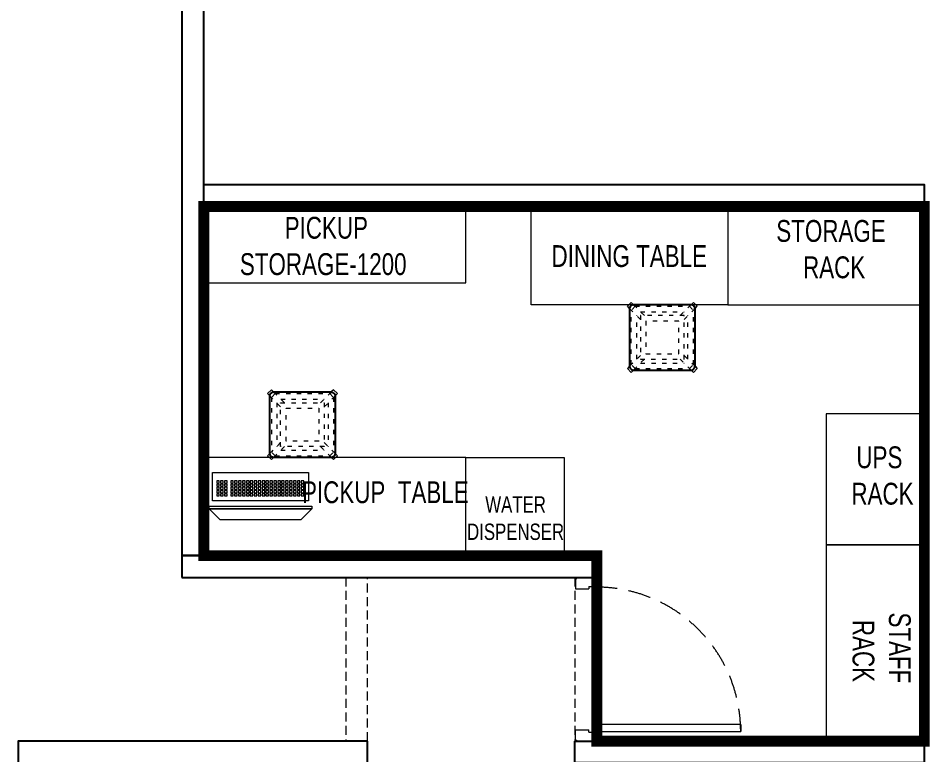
# Model space of a CAD drawing. Header units: feet. Extents: x 3453071 to 3457271, y -5471409 to -5447297.
# Drawn here: x 3453096 to 3457271, y -5456592 to -5453216 of the extents above; entities that cross this region are included whole.
import ezdxf

# ---------------------------------------------------------------- set-up
doc = ezdxf.new("R2010")
doc.units = ezdxf.units.FT
doc.header["$LTSCALE"] = 33
doc.header["$MEASUREMENT"] = 0
for name, pattern in [('a_p6_plan_L18$0$HIDDEN', [0.375, 0.25, -0.125]), ('ACAD_ISO03W100', [30, 12, -18]), ('HIDDEN2', [4.7625, 3.175, -1.5875])]:
    doc.linetypes.add(name, pattern=pattern)
for name, color, linetype, lineweight in [('Door', 2, 'Continuous', 13), ('LENS-DOOR', 34, 'Continuous', 20), ('LENS-PARTITION', 21, 'Continuous', 25), ('LENS-TEXT', 31, 'Continuous', 5), ('LENS_CURTAIN', 5, 'a_p6_plan_L18$0$HIDDEN', 9), ('LK-EQPMT', 3, 'Continuous', 18), ('LK-FF&E WALL', 1, 'Continuous', 9), ('LK-IT', 3, 'Continuous', 18), ('LK-PAINT FINISH', 173, 'Continuous', 13), ('LN-ELEVATION-1', 81, 'Continuous', 25), ('LN-ELEVATION-2', 103, 'Continuous', 20), ('LN-ELEVATION-3', 125, 'Continuous', 18), ('LN-ELEVATION-5', 167, 'Continuous', 5)]:
    doc.layers.add(name, color=color, linetype=linetype, lineweight=lineweight)
doc.styles.add('LK TXT', font='GILC____.TTF', dxfattribs={"height": 100})

# ---------------------------------------------------------------- blocks, each defined once
blk = doc.blocks.new('CLENS 600 TYPE 6')
at = {"layer": 'LN-ELEVATION-1', "ltscale": 0.5}
blk.add_lwpolyline([(130, -225), (-130, -225, -0.414214), (-150, -205), (-150, 55, -0.414214), (-130, 75), (130, 75, -0.414214), (150, 55), (150, -205, -0.414214)], format="xyb", close=True, dxfattribs=at)
at = {"layer": 'LN-ELEVATION-3', "linetype": 'ACAD_ISO03W100', "ltscale": 0.05}
for p, q in [((-100, 7.3), (-142.4, 49.7)), ((-142.4, -199.7), (-142.4, 49.7)), ((-82.3, 25), (-124.7, 67.4)), ((124.7, 67.4), (-124.7, 67.4)), ((99.7, 42.4), (-99.7, 42.4)), ((82.3, 25), (124.7, 67.4)), ((100, 7.3), (142.4, 49.7)), ((142.4, -199.7), (142.4, 49.7)), ((-117.4, -174.7), (-117.4, 24.7)), ((117.4, -174.7), (117.4, 24.7)), ((-100, -157.3), (-142.4, -199.7)), ((100, -157.3), (142.4, -199.7)), ((-82.3, -175), (-124.7, -217.4)), ((99.7, -192.4), (-99.7, -192.4)), ((82.3, -175), (124.7, -217.4)), ((124.7, -217.4), (-124.7, -217.4))]:
    blk.add_line(p, q, dxfattribs=at)
for points in [[(-132.2, 74.9), (-124.7, 67.4), (-142.4, 49.7), (-149.9, 57.2)], [(132.2, 74.9), (124.7, 67.4), (142.4, 49.7), (149.9, 57.2)], [(-132.2, -224.9), (-124.7, -217.4), (-142.4, -199.7), (-149.9, -207.2)], [(132.2, -224.9), (124.7, -217.4), (142.4, -199.7), (149.9, -207.2)]]:
    blk.add_lwpolyline(points, dxfattribs=at)
for points in [[(100, -175), (-100, -175), (-100, 25), (100, 25)], [(75, -150), (-75, -150), (-75, 0), (75, 0)]]:
    blk.add_lwpolyline(points, close=True, dxfattribs=at)
at = {"layer": 'LN-ELEVATION-5', "ltscale": 0.5}
for points in [[(-149.9, 57.2), (-160.1, 67.4), (-142.4, 85.1), (-132.2, 74.9)], [(149.9, 57.2), (160.1, 67.4), (142.4, 85.1), (132.2, 74.9)], [(-149.9, -207.2), (-160.1, -217.4), (-142.4, -235.1), (-132.2, -224.9)], [(149.9, -207.2), (160.1, -217.4), (142.4, -235.1), (132.2, -224.9)]]:
    blk.add_lwpolyline(points, dxfattribs=at)
blk = doc.blocks.new('*U23')
at = {"layer": 'LK-EQPMT', "ltscale": 12}
blk.add_lwpolyline([(6, 4.9), (-6, 4.9), (-6, -4.9), (6, -4.9)], close=True, dxfattribs=at)
blk = doc.blocks.new('*U24')
at = {"color": 0, "linetype": 'ByBlock', "lineweight": -2}
for p in [(0, 0), (18, 0), (35.9, 0), (53.9, 0), (71.8, 0), (89.8, 0), (107.8, 0), (125.7, 0), (143.7, 0), (161.6, 0), (179.6, 0), (197.6, 0), (215.5, 0), (233.5, 0), (251.4, 0), (269.4, 0), (287.4, 0), (305.3, 0), (323.3, 0), (0, -14.7), (0, -29.5), (0, -44.2), (18, -14.7), (18, -29.5), (18, -44.2), (35.9, -14.7), (35.9, -29.5), (35.9, -44.2), (53.9, -14.7), (53.9, -29.5), (53.9, -44.2), (71.8, -14.7), (71.8, -29.5), (71.8, -44.2), (89.8, -14.7), (89.8, -29.5), (89.8, -44.2), (107.8, -14.7), (107.8, -29.5), (107.8, -44.2), (125.7, -14.7), (125.7, -29.5), (125.7, -44.2), (143.7, -14.7), (143.7, -29.5), (143.7, -44.2), (161.6, -14.7), (161.6, -29.5), (161.6, -44.2), (179.6, -14.7), (179.6, -29.5), (179.6, -44.2), (197.6, -14.7), (197.6, -29.5), (197.6, -44.2), (215.5, -14.7), (215.5, -29.5), (215.5, -44.2), (233.5, -14.7), (233.5, -29.5), (233.5, -44.2), (251.4, -14.7), (251.4, -29.5), (251.4, -44.2), (269.4, -14.7), (269.4, -29.5), (269.4, -44.2), (287.4, -14.7), (287.4, -29.5), (287.4, -44.2), (305.3, -14.7), (305.3, -29.5), (305.3, -44.2), (323.3, -14.7), (323.3, -29.5), (323.3, -44.2), (0, -59), (18, -59), (35.9, -59), (53.9, -59), (71.8, -59), (89.8, -59), (107.8, -59), (125.7, -59), (143.7, -59), (161.6, -59), (179.6, -59), (197.6, -59), (215.5, -59), (233.5, -59), (251.4, -59), (269.4, -59), (287.4, -59), (305.3, -59), (323.3, -59)]:
    blk.add_blockref('*U23', p, dxfattribs=at)
blk = doc.blocks.new('*U21')
at = {"layer": 'LK-EQPMT', "ltscale": 12}
blk.add_lwpolyline([(6, 4.9), (-6, 4.9), (-6, -4.9), (6, -4.9)], close=True, dxfattribs=at)
blk = doc.blocks.new('*U22')
at = {"color": 0, "linetype": 'ByBlock', "lineweight": -2}
for p in [(0, 0), (18, 0), (35.9, 0), (0, -14.7), (0, -29.5), (0, -44.2), (18, -14.7), (18, -29.5), (18, -44.2), (35.9, -14.7), (35.9, -29.5), (35.9, -44.2), (0, -59), (18, -59), (35.9, -59)]:
    blk.add_blockref('*U21', p, dxfattribs=at)
blk = doc.blocks.new('*U15')
at = {"ltscale": 12}
blk.add_lwpolyline([(8, 0), (8, 129.1), (448, 129.1), (448, 0)], close=True, dxfattribs=at)
for name, p in [('*U24', (35.2, 101.6)), ('*U22', (386.6, 101.6))]:
    blk.add_blockref(name, p)
blk = doc.blocks.new('Pickup table PC')
at = {"layer": 'LN-ELEVATION-2', "ltscale": 0.5}
for points in [[(470, 50), (0, 50), (0, 62), (470, 62)], [(420, 0), (50, 0), (0, 50), (470, 50)]]:
    blk.add_lwpolyline(points, close=True, dxfattribs=at)
blk = doc.blocks.new('Stool')
at = {"layer": 'LN-ELEVATION-1', "ltscale": 0.5}
blk.add_lwpolyline([(-130, 300), (130, 300, -0.414214), (150, 280), (150, 20, -0.414214), (130, 0), (-130, 0, -0.414214), (-150, 20), (-150, 280, -0.414214)], format="xyb", close=True, dxfattribs=at)
at = {"layer": 'LN-ELEVATION-3', "linetype": 'ACAD_ISO03W100', "ltscale": 0.05}
for p, q in [((-82.3, 250), (-124.7, 292.4)), ((-124.7, 292.4), (124.7, 292.4)), ((82.3, 250), (124.7, 292.4)), ((-100, 232.3), (-142.4, 274.7)), ((-142.4, 274.7), (-142.4, 25.3)), ((-99.7, 267.4), (99.7, 267.4)), ((100, 232.3), (142.4, 274.7)), ((142.4, 274.7), (142.4, 25.3)), ((-117.4, 249.7), (-117.4, 50.3)), ((117.4, 249.7), (117.4, 50.3)), ((-100, 67.7), (-142.4, 25.3)), ((-82.3, 50), (-124.7, 7.6)), ((82.3, 50), (124.7, 7.6)), ((100, 67.7), (142.4, 25.3)), ((-124.7, 7.6), (124.7, 7.6)), ((-99.7, 32.6), (99.7, 32.6))]:
    blk.add_line(p, q, dxfattribs=at)
for points in [[(-132.2, 299.9), (-124.7, 292.4), (-142.4, 274.7), (-149.9, 282.2)], [(132.2, 299.9), (124.7, 292.4), (142.4, 274.7), (149.9, 282.2)], [(-132.2, 0.1), (-124.7, 7.6), (-142.4, 25.3), (-149.9, 17.8)], [(132.2, 0.1), (124.7, 7.6), (142.4, 25.3), (149.9, 17.8)]]:
    blk.add_lwpolyline(points, dxfattribs=at)
for points in [[(-100, 250), (100, 250), (100, 50), (-100, 50)], [(-75, 225), (75, 225), (75, 75), (-75, 75)]]:
    blk.add_lwpolyline(points, close=True, dxfattribs=at)
at = {"layer": 'LN-ELEVATION-5', "ltscale": 0.5}
for points in [[(-149.9, 282.2), (-160.1, 292.4), (-142.4, 310.1), (-132.2, 299.9)], [(149.9, 282.2), (160.1, 292.4), (142.4, 310.1), (132.2, 299.9)], [(-149.9, 17.8), (-160.1, 7.6), (-142.4, -10.1), (-132.2, 0.1)], [(149.9, 17.8), (160.1, 7.6), (142.4, -10.1), (132.2, 0.1)]]:
    blk.add_lwpolyline(points, dxfattribs=at)
blk = doc.blocks.new('*U38')
at = {"layer": 'LENS-DOOR'}
for p, q in [((548121.7, 1779235.3), (548121.7, 1778573.8)), ((548121.7, 1779235.3), (548153, 1779235.3)), ((548153, 1778573.8), (548153, 1779235.3)), ((547447.3, 1778568.6), (547452.5, 1778568.6)), ((547447.3, 1778484.1), (547447.3, 1778568.6)), ((547452.5, 1778573.8), (547488.9, 1778573.8)), ((547452.5, 1778568.6), (547452.5, 1778573.8)), ((547488.9, 1778539.9), (547488.9, 1778573.8)), ((548121.7, 1778573.8), (548153, 1778573.8)), ((548192.1, 1778573.8), (548155.6, 1778573.8)), ((548155.6, 1778539.9), (548155.6, 1778573.8)), ((548192.1, 1778568.6), (548192.1, 1778573.8)), ((548197.3, 1778568.6), (548192.1, 1778568.6)), ((548197.3, 1778484.1), (548197.3, 1778568.6)), ((547488.9, 1778539.9), (547499.3, 1778539.9)), ((547499.3, 1778478.9), (547499.3, 1778539.9)), ((548145.2, 1778478.9), (548145.2, 1778539.9)), ((548155.6, 1778539.9), (548145.2, 1778539.9)), ((547447.3, 1778484.1), (547452.5, 1778484.1)), ((547452.5, 1778478.9), (547452.5, 1778484.1)), ((547452.5, 1778478.9), (547499.3, 1778478.9)), ((548192.1, 1778478.9), (548145.2, 1778478.9)), ((548192.1, 1778478.9), (548192.1, 1778484.1)), ((548197.3, 1778484.1), (548192.1, 1778484.1))]:
    blk.add_line(p, q, dxfattribs=at)
at = {"layer": 'LENS-DOOR', "color": 7, "linetype": 'HIDDEN2'}
blk.add_ellipse((548153, 1778573.8), major_axis=(-661.5, 0), ratio=1, start_param=-1.570791, end_param=0.051209, dxfattribs=at)

msp = doc.modelspace()

# ---------------------------------------------------------------- linework, layer by layer
at = {"layer": 'LENS-PARTITION', "elevation": 17940.1}
for points in [[(3453946.3, -5449696.7), (3453846.3, -5449696.7), (3453846.3, -5455679), (3453946.3, -5455679)], [(3457246.3, -5454079), (3453946.3, -5454079), (3453946.3, -5453979), (3457246.3, -5453979)], [(3453846.3, -5455779), (3455746.3, -5455779), (3455746.3, -5455679), (3453846.3, -5455679)], [(3454696.3, -5456529), (3453096.3, -5456529), (3453096.3, -5456629), (3454696.3, -5456629)], [(3455646.3, -5456529), (3457246.3, -5456529), (3457246.3, -5456629), (3455646.3, -5456629)]]:
    msp.add_lwpolyline(points, close=True, dxfattribs=at)
at = {"layer": 'LENS_CURTAIN', "ltscale": 5, "elevation": 17940.1}
for points in [[(3454596.3, -5456529), (3454696.3, -5456529), (3454696.3, -5455779), (3454596.3, -5455779)], [(3455646.3, -5456529), (3455746.3, -5456529), (3455746.3, -5455779), (3455646.3, -5455779)]]:
    msp.add_lwpolyline(points, close=True, dxfattribs=at)
at = {"layer": 'LK-FF&E WALL', "elevation": 17940.1}
for points in [[(3455146.3, -5454429), (3455146.3, -5454079), (3453946.3, -5454079), (3453946.3, -5454429)], [(3455446.3, -5454079), (3456346.3, -5454079), (3456346.3, -5454529), (3455446.3, -5454529)], [(3457246.3, -5454079), (3456346.3, -5454079), (3456346.3, -5454529), (3457246.3, -5454529)], [(3456796.3, -5455629), (3457246.3, -5455629), (3457246.3, -5455029), (3456796.3, -5455029)], [(3453946.3, -5455679), (3455146.3, -5455679), (3455146.3, -5455229), (3453946.3, -5455229)], [(3455146.3, -5455229), (3455596.3, -5455229), (3455596.3, -5455679), (3455146.3, -5455679)], [(3457246.3, -5456529), (3457246.3, -5455629), (3456796.3, -5455629), (3456796.3, -5456529)]]:
    msp.add_lwpolyline(points, close=True, dxfattribs=at)
at = {"layer": 'LK-PAINT FINISH', "linetype": 'ACAD_ISO03W100', "ltscale": 0.05, "const_width": 50, "elevation": 17940.1}
msp.add_lwpolyline([(3455746.3, -5456529), (3457246.3, -5456529), (3457246.3, -5454079), (3453946.3, -5454079), (3453946.3, -5455679), (3455746.3, -5455679), (3455746.3, -5456529)], dxfattribs=at)

# ---------------------------------------------------------------- block references
at = {"layer": 'Door', "rotation": 270}
msp.add_blockref('*U38', (1677170, -4908331.7, 17940.1), dxfattribs=at)
at = {"layer": 'LK-FF&E WALL', "xscale": -1, "rotation": 180}
msp.add_blockref('Stool', (3456046.3, -5454529, 17940.1), dxfattribs=at)
at = {"layer": 'LK-FF&E WALL', "rotation": 179.9999999999999}
msp.add_blockref('CLENS 600 TYPE 6', (3454398.1, -5455154, 17940.1), dxfattribs=at)
at = {"layer": 'LK-IT', "ltscale": 0.5, "rotation": 180}
msp.add_blockref('*U15', (3454433.9, -5455298.7, 17940.1), dxfattribs=at)
at = {"layer": 'LK-IT'}
msp.add_blockref('Pickup table PC', (3453970.9, -5455514.9, 17940.1), dxfattribs=at)

# ---------------------------------------------------------------- texts
at = {"layer": 'LENS-TEXT', "color": 0, "linetype": 'Continuous', "ltscale": 3, "attachment_point": 5, "style": 'LK TXT'}
for s, width, gutter_width, insert, char_height in [(' PICKUP STORAGE-1200', 1099.487, 1, (3454493.2, -5454260.6, 17940.1), 100), ('STORAGE\\P RACK', 1099.487, 1, (3456819.1, -5454275.2, 17940.1), 100), ('DINING TABLE', 783.964, 1, (3455894.9, -5454307, 17940.1), 100), ('UPS\\P RACK', 1099.487, 1, (3457040.5, -5455312.5, 17940.1), 100), ('PICKUP  TABLE  ', 783.964, 1, (3454777.8, -5455389.2, 17940.1), 100), ('WATER \\PDISPENSER', 264.162, 0.75, (3455374.3, -5455507.6, 17940.1), 75)]:
    msp.add_mtext_dynamic_manual_height_columns(s, width=width, gutter_width=gutter_width, heights=[0], dxfattribs=dict(at, insert=insert, char_height=char_height))
at = {"layer": 'LENS-TEXT', "color": 0, "linetype": 'Continuous', "ltscale": 3, "insert": (3457050.1, -5456101.8, 17940.1), "char_height": 100, "attachment_point": 5, "rotation": 270, "style": 'LK TXT'}
msp.add_mtext_dynamic_manual_height_columns('STAFF\\P RACK', width=1099.487, gutter_width=1, heights=[0], dxfattribs=at)

doc.saveas('drawing.dxf')
